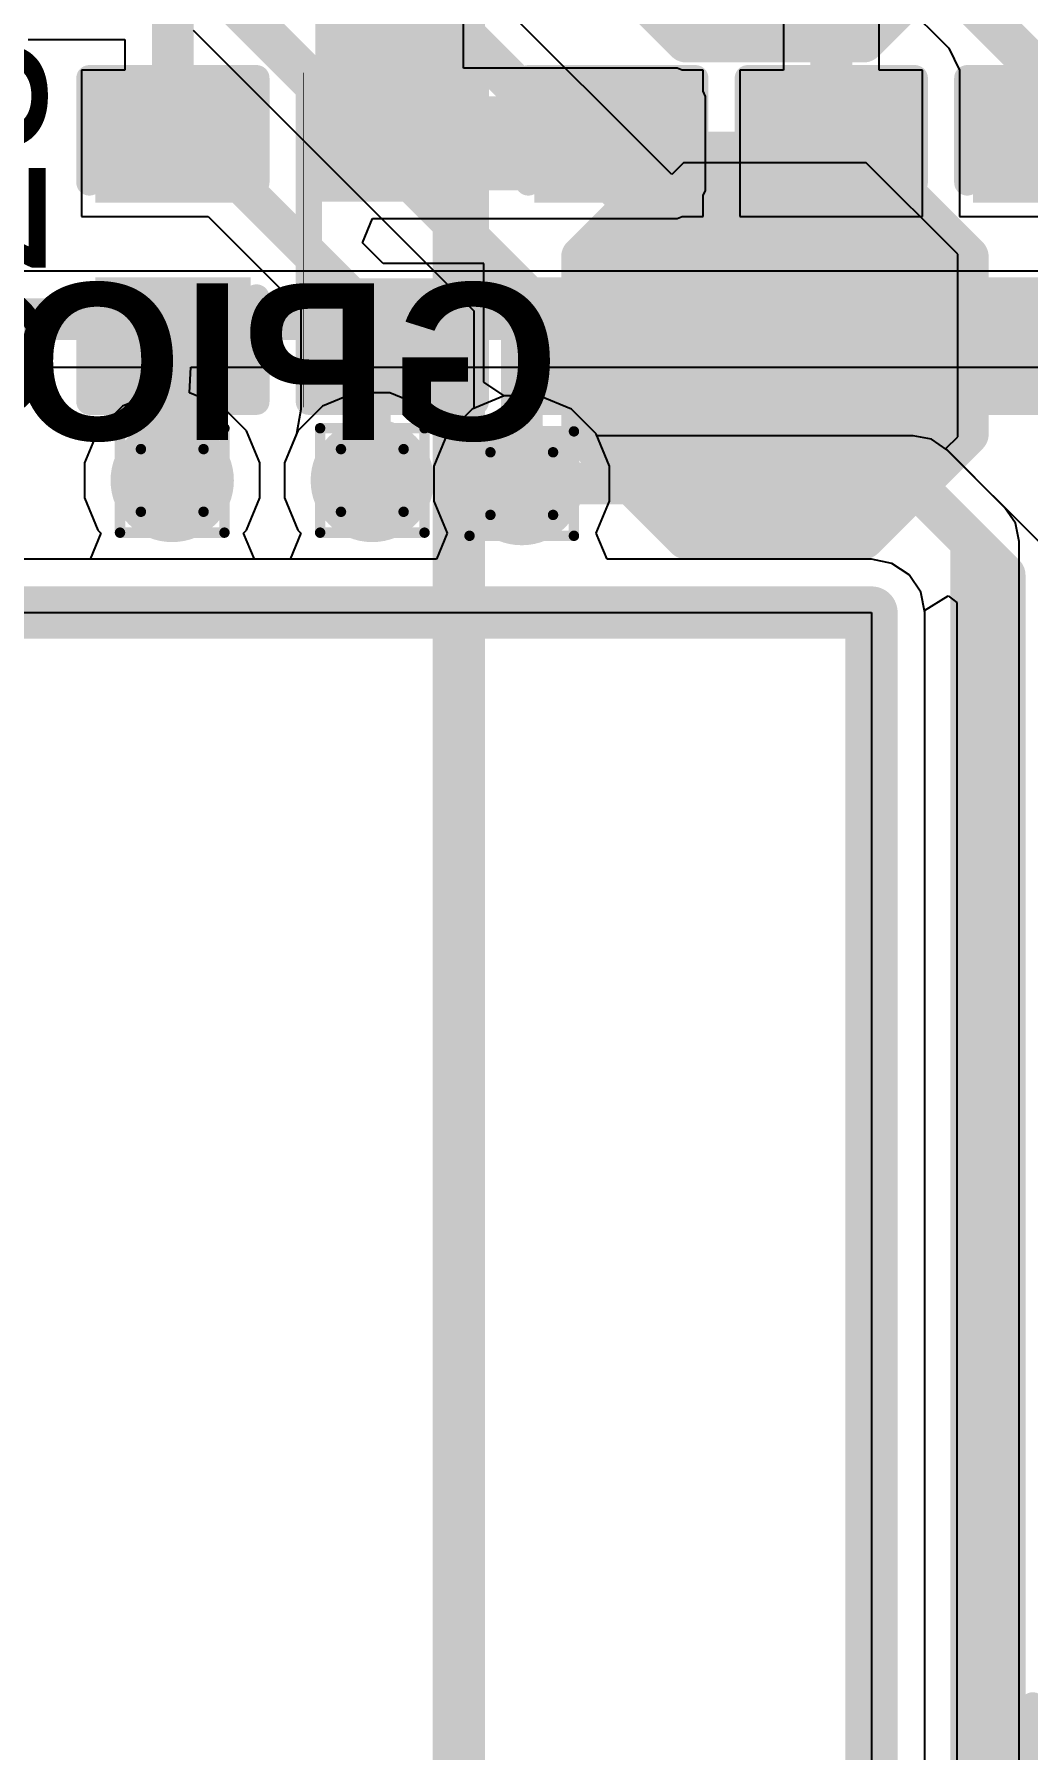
# Model space of a CAD drawing. Header units: inches. Extents: x -11 to 5433, y -4 to 5447.
# Drawn here: x 49.43 to 54.26, y 14.96 to 23.3 of the extents above; entities that cross this region are included whole.
import ezdxf

# ---------------------------------------------------------------- set-up
doc = ezdxf.new("R2010")
doc.units = ezdxf.units.IN
for name, color, linetype in [('Board_outline', 216, 'Continuous'), ('Bottom Layer', 5, 'Continuous'), ('Bottom Overlay', 54, 'Continuous'), ('Bottom Paste', 16, 'Continuous'), ('Bottom Solder', 6, 'Continuous'), ('Drill Drawing', 1, 'Continuous'), ('Ground', 16, 'Continuous'), ('Mechanical 4', 56, 'Continuous'), ('Multi-Layer', 9, 'Continuous'), ('Power', 76, 'Continuous'), ('Top Layer', 1, 'Continuous'), ('Top Overlay', 2, 'Continuous'), ('Top Paste', 8, 'Continuous'), ('Top Solder', 216, 'Continuous'), ('Via Holes', 16, 'Continuous')]:
    doc.layers.add(name, color=color, linetype=linetype)
doc.styles.add('Arial', font='', dxfattribs={"height": 0.2})
doc.styles.add('Arial_Bold', font='', dxfattribs={"height": 0.2})
doc.styles.get('Arial').set_extended_font_data('Arial')
doc.styles.get('Arial_Bold').set_extended_font_data('Arial', bold=True)

# ---------------------------------------------------------------- blocks, each defined once
blk = doc.blocks.new('SOIC_8_0_154___3_90___W______7')
at = {"layer": 'Top Layer'}
for points in [[(-3.475, 1.605), (-3.475, 2.205), (-1.925, 2.205), (-1.925, 1.605)], [(1.925, 1.605), (1.925, 2.205), (3.475, 2.205), (3.475, 1.605)], [(-3.475, 0.335), (-3.475, 0.935), (-1.925, 0.935), (-1.925, 0.335)], [(1.925, 0.335), (1.925, 0.935), (3.475, 0.935), (3.475, 0.335)], [(-3.475, -0.935), (-3.475, -0.335), (-1.925, -0.335), (-1.925, -0.935)], [(1.925, -0.935), (1.925, -0.335), (3.475, -0.335), (3.475, -0.935)], [(-3.475, -2.205), (-3.475, -1.605), (-1.925, -1.605), (-1.925, -2.205)], [(1.925, -2.205), (1.925, -1.605), (3.475, -1.605), (3.475, -2.205)]]:
    blk.add_hatch(color=1, dxfattribs=at).paths.add_polyline_path(points)
at = {"layer": 'Top Overlay'}
blk.add_hatch(color=2, dxfattribs=at).paths.add_polyline_path([(-1.8381, 1.6259), (-1.4825, 1.6259), (-1.4825, 2.2101), (-1.8381, 2.2101)])
at = {"layer": 'Top Paste'}
for points in [[(-3.475, 1.605), (-3.475, 2.205), (-1.925, 2.205), (-1.925, 1.605)], [(1.925, 1.605), (1.925, 2.205), (3.475, 2.205), (3.475, 1.605)], [(-3.475, 0.335), (-3.475, 0.935), (-1.925, 0.935), (-1.925, 0.335)], [(1.925, 0.335), (1.925, 0.935), (3.475, 0.935), (3.475, 0.335)], [(-3.475, -0.935), (-3.475, -0.335), (-1.925, -0.335), (-1.925, -0.935)], [(1.925, -0.935), (1.925, -0.335), (3.475, -0.335), (3.475, -0.935)], [(-3.475, -2.205), (-3.475, -1.605), (-1.925, -1.605), (-1.925, -2.205)], [(1.925, -2.205), (1.925, -1.605), (3.475, -1.605), (3.475, -2.205)]]:
    blk.add_hatch(color=8, dxfattribs=at).paths.add_polyline_path(points)
at = {"layer": 'Top Solder'}
for points in [[(-3.5766, 1.5034), (-3.5766, 2.3066), (-1.8234, 2.3066), (-1.8234, 1.5034)], [(1.8234, 1.5034), (1.8234, 2.3066), (3.5766, 2.3066), (3.5766, 1.5034)], [(-3.5766, 0.2334), (-3.5766, 1.0366), (-1.8234, 1.0366), (-1.8234, 0.2334)], [(1.8234, 0.2334), (1.8234, 1.0366), (3.5766, 1.0366), (3.5766, 0.2334)], [(-3.5766, -1.0366), (-3.5766, -0.2334), (-1.8234, -0.2334), (-1.8234, -1.0366)], [(1.8234, -1.0366), (1.8234, -0.2334), (3.5766, -0.2334), (3.5766, -1.0366)], [(-3.5766, -2.3066), (-3.5766, -1.5034), (-1.8234, -1.5034), (-1.8234, -2.3066)], [(1.8234, -2.3066), (1.8234, -1.5034), (3.5766, -1.5034), (3.5766, -2.3066)]]:
    blk.add_hatch(color=216, dxfattribs=at).paths.add_polyline_path(points)
at = {"layer": 'Top Overlay'}
for points in [[(-1.8288, 2.5146, 0.127, 0.127, 0), (1.8034, 2.5146, 0.127, 0.127, 0)], [(-3.794, 2.0574, 0.127, 0.127, 0), (-3.794, 1.8034, 0.127, 0.127, 0)], [(-3.794, 2.0574, 0.127, 0.127, 0), (-3.667, 1.9304, 0.127, 0.127, 0)], [(-3.667, 1.9304, 0.127, 0.127, 0), (-3.794, 1.8034, 0.127, 0.127, 0)], [(-1.8288, -2.5146, 0.127, 0.127, 0), (1.8034, -2.5146, 0.127, 0.127, 0)]]:
    blk.add_lwpolyline(points, format="xyseb", dxfattribs=at)
for points in [[(-1.8605, 2.5146, 0.0635, 0.0635, 1), (-1.7971, 2.5146, 0.0635, 0.0635, 1)], [(1.7716, 2.5146, 0.0635, 0.0635, 1), (1.8352, 2.5146, 0.0635, 0.0635, 1)], [(-3.8258, 2.0574, 0.0635, 0.0635, 1), (-3.7623, 2.0574, 0.0635, 0.0635, 1)], [(-3.8258, 2.0574, 0.0635, 0.0635, 1), (-3.7623, 2.0574, 0.0635, 0.0635, 1)], [(-3.6988, 1.9304, 0.0635, 0.0635, 1), (-3.6353, 1.9304, 0.0635, 0.0635, 1)], [(-3.6988, 1.9304, 0.0635, 0.0635, 1), (-3.6353, 1.9304, 0.0635, 0.0635, 1)], [(-3.8258, 1.8034, 0.0635, 0.0635, 1), (-3.7623, 1.8034, 0.0635, 0.0635, 1)], [(-3.8258, 1.8034, 0.0635, 0.0635, 1), (-3.7623, 1.8034, 0.0635, 0.0635, 1)], [(-1.8605, -2.5146, 0.0635, 0.0635, 1), (-1.7971, -2.5146, 0.0635, 0.0635, 1)], [(1.7716, -2.5146, 0.0635, 0.0635, 1), (1.8352, -2.5146, 0.0635, 0.0635, 1)]]:
    blk.add_lwpolyline(points, format="xyseb", close=True, dxfattribs=at)
blk = doc.blocks.new('R___0402_99')
at = {"layer": 'Top Layer'}
for points in [[(-0.6985, -0.3175), (-0.6985, 0.3175), (-0.2413, 0.3175), (-0.2413, -0.3175)], [(0.2413, -0.3175), (0.2413, 0.3175), (0.6985, 0.3175), (0.6985, -0.3175)]]:
    blk.add_hatch(color=1, dxfattribs=at).paths.add_polyline_path(points)
at = {"layer": 'Top Paste'}
for points in [[(-0.6985, -0.3175), (-0.6985, 0.3175), (-0.2413, 0.3175), (-0.2413, -0.3175)], [(0.2413, -0.3175), (0.2413, 0.3175), (0.6985, 0.3175), (0.6985, -0.3175)]]:
    blk.add_hatch(color=8, dxfattribs=at).paths.add_polyline_path(points)
at = {"layer": 'Top Solder'}
for points in [[(-0.7535, -0.3725), (-0.7535, 0.3725), (-0.1863, 0.3725), (-0.1863, -0.3725)], [(0.1863, -0.3725), (0.1863, 0.3725), (0.7535, 0.3725), (0.7535, -0.3725)]]:
    blk.add_hatch(color=216, dxfattribs=at).paths.add_polyline_path(points)
at = {"layer": 'Top Overlay'}
for points in [[(0.7874, 0.4064, 0.127, 0.127, 0), (-0.7874, 0.4064, 0.127, 0.127, 0)], [(-0.7874, -0.4064, 0.127, 0.127, 0), (-0.7874, 0.4064, 0.127, 0.127, 0)], [(0.7874, -0.4064, 0.127, 0.127, 0), (0.7874, 0.4064, 0.127, 0.127, 0)], [(0.7874, -0.4064, 0.127, 0.127, 0), (-0.7874, -0.4064, 0.127, 0.127, 0)], [(0.8128, -0.4318, 0.00323, 0.00323, 0), (-0.8128, -0.4318, 0.00323, 0.00323, 0)]]:
    blk.add_lwpolyline(points, format="xyseb", dxfattribs=at)
for points in [[(-0.8191, 0.4064, 0.0635, 0.0635, 1), (-0.7556, 0.4064, 0.0635, 0.0635, 1)], [(-0.8191, 0.4064, 0.0635, 0.0635, 1), (-0.7556, 0.4064, 0.0635, 0.0635, 1)], [(0.7556, 0.4064, 0.0635, 0.0635, 1), (0.8191, 0.4064, 0.0635, 0.0635, 1)], [(0.7556, 0.4064, 0.0635, 0.0635, 1), (0.8191, 0.4064, 0.0635, 0.0635, 1)], [(-0.8191, -0.4064, 0.0635, 0.0635, 1), (-0.7556, -0.4064, 0.0635, 0.0635, 1)], [(-0.8191, -0.4064, 0.0635, 0.0635, 1), (-0.7556, -0.4064, 0.0635, 0.0635, 1)], [(0.7556, -0.4064, 0.0635, 0.0635, 1), (0.8191, -0.4064, 0.0635, 0.0635, 1)], [(0.7556, -0.4064, 0.0635, 0.0635, 1), (0.8191, -0.4064, 0.0635, 0.0635, 1)], [(-0.8136, -0.4318, 0.00161, 0.00161, 1), (-0.812, -0.4318, 0.00161, 0.00161, 1)], [(0.812, -0.4318, 0.00161, 0.00161, 1), (0.8136, -0.4318, 0.00161, 0.00161, 1)]]:
    blk.add_lwpolyline(points, format="xyseb", close=True, dxfattribs=at)
blk = doc.blocks.new('T__________B_131')
at = {"layer": 'Bottom Layer'}
blk.add_hatch(color=5, dxfattribs=at).paths.add_polyline_path([(0.381, 0.762), (-0.381, 0.762), (-0.762, 0.381), (-0.762, -0.381), (-0.381, -0.762), (0.381, -0.762), (0.762, -0.381), (0.762, 0.381)])
at = {"layer": 'Bottom Paste'}
blk.add_hatch(color=16, dxfattribs=at).paths.add_polyline_path([(0.381, 0.762), (-0.381, 0.762), (-0.762, 0.381), (-0.762, -0.381), (-0.381, -0.762), (0.381, -0.762), (0.762, -0.381), (0.762, 0.381)])
at = {"layer": 'Bottom Solder'}
blk.add_hatch(color=6, dxfattribs=at).paths.add_polyline_path([(0.4318, 0.8636), (-0.4318, 0.8636), (-0.8636, 0.4318), (-0.8636, -0.4318), (-0.4318, -0.8636), (0.4318, -0.8636), (0.8636, -0.4318), (0.8636, 0.4318)])
at = {"layer": 'Bottom Overlay'}
for points in [[(-0.4318, 0.9398, 0.2, 0.2, 0), (-0.9398, 0.4318, 0.2, 0.2, 0)], [(-0.4318, 0.9398, 0.2, 0.2, 0), (0.4318, 0.9398, 0.2, 0.2, 0)], [(0.4318, 0.9398, 0.2, 0.2, 0), (0.9398, 0.4318, 0.2, 0.2, 0)], [(-0.9398, 0.4318, 0.2, 0.2, 0), (-0.9398, -0.4318, 0.2, 0.2, 0)], [(0.9398, 0.4318, 0.2, 0.2, 0), (0.9398, -0.4318, 0.2, 0.2, 0)], [(-0.9398, -0.4318, 0.2, 0.2, 0), (-0.4318, -0.9398, 0.2, 0.2, 0)], [(0.9398, -0.4318, 0.2, 0.2, 0), (0.4318, -0.9398, 0.2, 0.2, 0)], [(-0.4318, -0.9398, 0.2, 0.2, 0), (0.4318, -0.9398, 0.2, 0.2, 0)]]:
    blk.add_lwpolyline(points, format="xyseb", dxfattribs=at)
for points in [[(-0.4818, 0.9398, 0.1, 0.1, 1), (-0.3818, 0.9398, 0.1, 0.1, 1)], [(-0.4818, 0.9398, 0.1, 0.1, 1), (-0.3818, 0.9398, 0.1, 0.1, 1)], [(0.3818, 0.9398, 0.1, 0.1, 1), (0.4818, 0.9398, 0.1, 0.1, 1)], [(0.3818, 0.9398, 0.1, 0.1, 1), (0.4818, 0.9398, 0.1, 0.1, 1)], [(-0.9898, 0.4318, 0.1, 0.1, 1), (-0.8898, 0.4318, 0.1, 0.1, 1)], [(-0.9898, 0.4318, 0.1, 0.1, 1), (-0.8898, 0.4318, 0.1, 0.1, 1)], [(0.8898, 0.4318, 0.1, 0.1, 1), (0.9898, 0.4318, 0.1, 0.1, 1)], [(0.8898, 0.4318, 0.1, 0.1, 1), (0.9898, 0.4318, 0.1, 0.1, 1)], [(-0.9898, -0.4318, 0.1, 0.1, 1), (-0.8898, -0.4318, 0.1, 0.1, 1)], [(-0.9898, -0.4318, 0.1, 0.1, 1), (-0.8898, -0.4318, 0.1, 0.1, 1)], [(0.8898, -0.4318, 0.1, 0.1, 1), (0.9898, -0.4318, 0.1, 0.1, 1)], [(0.8898, -0.4318, 0.1, 0.1, 1), (0.9898, -0.4318, 0.1, 0.1, 1)], [(-0.4818, -0.9398, 0.1, 0.1, 1), (-0.3818, -0.9398, 0.1, 0.1, 1)], [(-0.4818, -0.9398, 0.1, 0.1, 1), (-0.3818, -0.9398, 0.1, 0.1, 1)], [(0.3818, -0.9398, 0.1, 0.1, 1), (0.4818, -0.9398, 0.1, 0.1, 1)], [(0.3818, -0.9398, 0.1, 0.1, 1), (0.4818, -0.9398, 0.1, 0.1, 1)]]:
    blk.add_lwpolyline(points, format="xyseb", close=True, dxfattribs=at)
blk = doc.blocks.new('T__________B_132')
at = {"layer": 'Bottom Layer'}
blk.add_hatch(color=5, dxfattribs=at).paths.add_polyline_path([(0.381, 0.762), (-0.381, 0.762), (-0.762, 0.381), (-0.762, -0.381), (-0.381, -0.762), (0.381, -0.762), (0.762, -0.381), (0.762, 0.381)])
at = {"layer": 'Bottom Paste'}
blk.add_hatch(color=16, dxfattribs=at).paths.add_polyline_path([(0.381, 0.762), (-0.381, 0.762), (-0.762, 0.381), (-0.762, -0.381), (-0.381, -0.762), (0.381, -0.762), (0.762, -0.381), (0.762, 0.381)])
at = {"layer": 'Bottom Solder'}
blk.add_hatch(color=6, dxfattribs=at).paths.add_polyline_path([(0.4318, 0.8636), (-0.4318, 0.8636), (-0.8636, 0.4318), (-0.8636, -0.4318), (-0.4318, -0.8636), (0.4318, -0.8636), (0.8636, -0.4318), (0.8636, 0.4318)])
at = {"layer": 'Bottom Overlay'}
for points in [[(-0.9398, 0.4318, 0.2, 0.2, 0), (-0.4318, 0.9398, 0.2, 0.2, 0)], [(-0.4318, 0.9398, 0.2, 0.2, 0), (0.4318, 0.9398, 0.2, 0.2, 0)], [(0.4318, 0.9398, 0.2, 0.2, 0), (0.9398, 0.4318, 0.2, 0.2, 0)], [(-0.9398, -0.4318, 0.2, 0.2, 0), (-0.9398, 0.4318, 0.2, 0.2, 0)], [(0.9398, -0.4318, 0.2, 0.2, 0), (0.9398, 0.4318, 0.2, 0.2, 0)], [(-0.9398, -0.4318, 0.2, 0.2, 0), (-0.4318, -0.9398, 0.2, 0.2, 0)], [(0.4318, -0.9398, 0.2, 0.2, 0), (0.9398, -0.4318, 0.2, 0.2, 0)], [(-0.4318, -0.9398, 0.2, 0.2, 0), (0.4318, -0.9398, 0.2, 0.2, 0)]]:
    blk.add_lwpolyline(points, format="xyseb", dxfattribs=at)
for points in [[(-0.4818, 0.9398, 0.1, 0.1, 1), (-0.3818, 0.9398, 0.1, 0.1, 1)], [(-0.4818, 0.9398, 0.1, 0.1, 1), (-0.3818, 0.9398, 0.1, 0.1, 1)], [(0.3818, 0.9398, 0.1, 0.1, 1), (0.4818, 0.9398, 0.1, 0.1, 1)], [(0.3818, 0.9398, 0.1, 0.1, 1), (0.4818, 0.9398, 0.1, 0.1, 1)], [(-0.9898, 0.4318, 0.1, 0.1, 1), (-0.8898, 0.4318, 0.1, 0.1, 1)], [(-0.9898, 0.4318, 0.1, 0.1, 1), (-0.8898, 0.4318, 0.1, 0.1, 1)], [(0.8898, 0.4318, 0.1, 0.1, 1), (0.9898, 0.4318, 0.1, 0.1, 1)], [(0.8898, 0.4318, 0.1, 0.1, 1), (0.9898, 0.4318, 0.1, 0.1, 1)], [(-0.9898, -0.4318, 0.1, 0.1, 1), (-0.8898, -0.4318, 0.1, 0.1, 1)], [(-0.9898, -0.4318, 0.1, 0.1, 1), (-0.8898, -0.4318, 0.1, 0.1, 1)], [(0.8898, -0.4318, 0.1, 0.1, 1), (0.9898, -0.4318, 0.1, 0.1, 1)], [(0.8898, -0.4318, 0.1, 0.1, 1), (0.9898, -0.4318, 0.1, 0.1, 1)], [(-0.4818, -0.9398, 0.1, 0.1, 1), (-0.3818, -0.9398, 0.1, 0.1, 1)], [(-0.4818, -0.9398, 0.1, 0.1, 1), (-0.3818, -0.9398, 0.1, 0.1, 1)], [(0.3818, -0.9398, 0.1, 0.1, 1), (0.4818, -0.9398, 0.1, 0.1, 1)], [(0.3818, -0.9398, 0.1, 0.1, 1), (0.4818, -0.9398, 0.1, 0.1, 1)]]:
    blk.add_lwpolyline(points, format="xyseb", close=True, dxfattribs=at)
blk = doc.blocks.new('C___0402_202')
at = {"layer": 'Top Layer'}
for points in [[(-0.6985, -0.3175), (-0.6985, 0.3175), (-0.2413, 0.3175), (-0.2413, -0.3175)], [(0.2413, -0.3175), (0.2413, 0.3175), (0.6985, 0.3175), (0.6985, -0.3175)]]:
    blk.add_hatch(color=1, dxfattribs=at).paths.add_polyline_path(points)
at = {"layer": 'Top Paste'}
for points in [[(-0.6985, -0.3175), (-0.6985, 0.3175), (-0.2413, 0.3175), (-0.2413, -0.3175)], [(0.2413, -0.3175), (0.2413, 0.3175), (0.6985, 0.3175), (0.6985, -0.3175)]]:
    blk.add_hatch(color=8, dxfattribs=at).paths.add_polyline_path(points)
at = {"layer": 'Top Solder'}
for points in [[(-0.7585, -0.3775), (-0.7585, 0.3775), (-0.1813, 0.3775), (-0.1813, -0.3775)], [(0.1813, -0.3775), (0.1813, 0.3775), (0.7585, 0.3775), (0.7585, -0.3775)]]:
    blk.add_hatch(color=216, dxfattribs=at).paths.add_polyline_path(points)
at = {"layer": 'Top Overlay'}
for points in [[(-0.7874, 0.4064, 0.127, 0.127, 0), (-0.2794, 0.4064, 0.127, 0.127, 0)], [(-0.7874, 0.4064, 0.127, 0.127, 0), (-0.7874, -0.4064, 0.127, 0.127, 0)], [(0.2794, 0.4064, 0.127, 0.127, 0), (0.7874, 0.4064, 0.127, 0.127, 0)], [(0.7874, 0.4064, 0.127, 0.127, 0), (0.7874, -0.4064, 0.127, 0.127, 0)], [(-0.7874, -0.4064, 0.127, 0.127, 0), (-0.2794, -0.4064, 0.127, 0.127, 0)], [(0.2794, -0.4064, 0.127, 0.127, 0), (0.7874, -0.4064, 0.127, 0.127, 0)]]:
    blk.add_lwpolyline(points, format="xyseb", dxfattribs=at)
for points in [[(-0.8191, 0.4064, 0.0635, 0.0635, 1), (-0.7556, 0.4064, 0.0635, 0.0635, 1)], [(-0.8191, 0.4064, 0.0635, 0.0635, 1), (-0.7556, 0.4064, 0.0635, 0.0635, 1)], [(-0.3111, 0.4064, 0.0635, 0.0635, 1), (-0.2477, 0.4064, 0.0635, 0.0635, 1)], [(0.2477, 0.4064, 0.0635, 0.0635, 1), (0.3111, 0.4064, 0.0635, 0.0635, 1)], [(0.7556, 0.4064, 0.0635, 0.0635, 1), (0.8191, 0.4064, 0.0635, 0.0635, 1)], [(0.7556, 0.4064, 0.0635, 0.0635, 1), (0.8191, 0.4064, 0.0635, 0.0635, 1)], [(-0.8191, -0.4064, 0.0635, 0.0635, 1), (-0.7556, -0.4064, 0.0635, 0.0635, 1)], [(-0.8191, -0.4064, 0.0635, 0.0635, 1), (-0.7556, -0.4064, 0.0635, 0.0635, 1)], [(-0.3111, -0.4064, 0.0635, 0.0635, 1), (-0.2477, -0.4064, 0.0635, 0.0635, 1)], [(0.2477, -0.4064, 0.0635, 0.0635, 1), (0.3111, -0.4064, 0.0635, 0.0635, 1)], [(0.7556, -0.4064, 0.0635, 0.0635, 1), (0.8191, -0.4064, 0.0635, 0.0635, 1)], [(0.7556, -0.4064, 0.0635, 0.0635, 1), (0.8191, -0.4064, 0.0635, 0.0635, 1)]]:
    blk.add_lwpolyline(points, format="xyseb", close=True, dxfattribs=at)
blk = doc.blocks.new('C___0402_203')
at = {"layer": 'Top Layer'}
for points in [[(-0.6985, -0.3175), (-0.6985, 0.3175), (-0.2413, 0.3175), (-0.2413, -0.3175)], [(0.2413, -0.3175), (0.2413, 0.3175), (0.6985, 0.3175), (0.6985, -0.3175)]]:
    blk.add_hatch(color=1, dxfattribs=at).paths.add_polyline_path(points)
at = {"layer": 'Top Paste'}
for points in [[(-0.6985, -0.3175), (-0.6985, 0.3175), (-0.2413, 0.3175), (-0.2413, -0.3175)], [(0.2413, -0.3175), (0.2413, 0.3175), (0.6985, 0.3175), (0.6985, -0.3175)]]:
    blk.add_hatch(color=8, dxfattribs=at).paths.add_polyline_path(points)
at = {"layer": 'Top Solder'}
for points in [[(-0.7585, -0.3775), (-0.7585, 0.3775), (-0.1813, 0.3775), (-0.1813, -0.3775)], [(0.1813, -0.3775), (0.1813, 0.3775), (0.7585, 0.3775), (0.7585, -0.3775)]]:
    blk.add_hatch(color=216, dxfattribs=at).paths.add_polyline_path(points)
at = {"layer": 'Top Overlay'}
for points in [[(-0.7874, 0.4064, 0.127, 0.127, 0), (-0.2794, 0.4064, 0.127, 0.127, 0)], [(-0.7874, 0.4064, 0.127, 0.127, 0), (-0.7874, -0.4064, 0.127, 0.127, 0)], [(0.2794, 0.4064, 0.127, 0.127, 0), (0.7874, 0.4064, 0.127, 0.127, 0)], [(0.7874, 0.4064, 0.127, 0.127, 0), (0.7874, -0.4064, 0.127, 0.127, 0)], [(-0.7874, -0.4064, 0.127, 0.127, 0), (-0.2794, -0.4064, 0.127, 0.127, 0)], [(0.2794, -0.4064, 0.127, 0.127, 0), (0.7874, -0.4064, 0.127, 0.127, 0)]]:
    blk.add_lwpolyline(points, format="xyseb", dxfattribs=at)
for points in [[(-0.8191, 0.4064, 0.0635, 0.0635, 1), (-0.7556, 0.4064, 0.0635, 0.0635, 1)], [(-0.8191, 0.4064, 0.0635, 0.0635, 1), (-0.7556, 0.4064, 0.0635, 0.0635, 1)], [(-0.3111, 0.4064, 0.0635, 0.0635, 1), (-0.2477, 0.4064, 0.0635, 0.0635, 1)], [(0.2477, 0.4064, 0.0635, 0.0635, 1), (0.3111, 0.4064, 0.0635, 0.0635, 1)], [(0.7556, 0.4064, 0.0635, 0.0635, 1), (0.8191, 0.4064, 0.0635, 0.0635, 1)], [(0.7556, 0.4064, 0.0635, 0.0635, 1), (0.8191, 0.4064, 0.0635, 0.0635, 1)], [(-0.8191, -0.4064, 0.0635, 0.0635, 1), (-0.7556, -0.4064, 0.0635, 0.0635, 1)], [(-0.8191, -0.4064, 0.0635, 0.0635, 1), (-0.7556, -0.4064, 0.0635, 0.0635, 1)], [(-0.3111, -0.4064, 0.0635, 0.0635, 1), (-0.2477, -0.4064, 0.0635, 0.0635, 1)], [(0.2477, -0.4064, 0.0635, 0.0635, 1), (0.3111, -0.4064, 0.0635, 0.0635, 1)], [(0.7556, -0.4064, 0.0635, 0.0635, 1), (0.8191, -0.4064, 0.0635, 0.0635, 1)], [(0.7556, -0.4064, 0.0635, 0.0635, 1), (0.8191, -0.4064, 0.0635, 0.0635, 1)]]:
    blk.add_lwpolyline(points, format="xyseb", close=True, dxfattribs=at)
blk = doc.blocks.new('C___0402_204')
at = {"layer": 'Top Layer'}
for points in [[(-0.6985, -0.3175), (-0.6985, 0.3175), (-0.2413, 0.3175), (-0.2413, -0.3175)], [(0.2413, -0.3175), (0.2413, 0.3175), (0.6985, 0.3175), (0.6985, -0.3175)]]:
    blk.add_hatch(color=1, dxfattribs=at).paths.add_polyline_path(points)
at = {"layer": 'Top Paste'}
for points in [[(-0.6985, -0.3175), (-0.6985, 0.3175), (-0.2413, 0.3175), (-0.2413, -0.3175)], [(0.2413, -0.3175), (0.2413, 0.3175), (0.6985, 0.3175), (0.6985, -0.3175)]]:
    blk.add_hatch(color=8, dxfattribs=at).paths.add_polyline_path(points)
at = {"layer": 'Top Solder'}
for points in [[(-0.7585, -0.3775), (-0.7585, 0.3775), (-0.1813, 0.3775), (-0.1813, -0.3775)], [(0.1813, -0.3775), (0.1813, 0.3775), (0.7585, 0.3775), (0.7585, -0.3775)]]:
    blk.add_hatch(color=216, dxfattribs=at).paths.add_polyline_path(points)
at = {"layer": 'Top Overlay'}
for points in [[(-0.7874, 0.4064, 0.127, 0.127, 0), (-0.2794, 0.4064, 0.127, 0.127, 0)], [(-0.7874, 0.4064, 0.127, 0.127, 0), (-0.7874, -0.4064, 0.127, 0.127, 0)], [(0.2794, 0.4064, 0.127, 0.127, 0), (0.7874, 0.4064, 0.127, 0.127, 0)], [(0.7874, 0.4064, 0.127, 0.127, 0), (0.7874, -0.4064, 0.127, 0.127, 0)], [(-0.7874, -0.4064, 0.127, 0.127, 0), (-0.2794, -0.4064, 0.127, 0.127, 0)], [(0.2794, -0.4064, 0.127, 0.127, 0), (0.7874, -0.4064, 0.127, 0.127, 0)]]:
    blk.add_lwpolyline(points, format="xyseb", dxfattribs=at)
for points in [[(-0.8191, 0.4064, 0.0635, 0.0635, 1), (-0.7556, 0.4064, 0.0635, 0.0635, 1)], [(-0.8191, 0.4064, 0.0635, 0.0635, 1), (-0.7556, 0.4064, 0.0635, 0.0635, 1)], [(-0.3111, 0.4064, 0.0635, 0.0635, 1), (-0.2477, 0.4064, 0.0635, 0.0635, 1)], [(0.2477, 0.4064, 0.0635, 0.0635, 1), (0.3111, 0.4064, 0.0635, 0.0635, 1)], [(0.7556, 0.4064, 0.0635, 0.0635, 1), (0.8191, 0.4064, 0.0635, 0.0635, 1)], [(0.7556, 0.4064, 0.0635, 0.0635, 1), (0.8191, 0.4064, 0.0635, 0.0635, 1)], [(-0.8191, -0.4064, 0.0635, 0.0635, 1), (-0.7556, -0.4064, 0.0635, 0.0635, 1)], [(-0.8191, -0.4064, 0.0635, 0.0635, 1), (-0.7556, -0.4064, 0.0635, 0.0635, 1)], [(-0.3111, -0.4064, 0.0635, 0.0635, 1), (-0.2477, -0.4064, 0.0635, 0.0635, 1)], [(0.2477, -0.4064, 0.0635, 0.0635, 1), (0.3111, -0.4064, 0.0635, 0.0635, 1)], [(0.7556, -0.4064, 0.0635, 0.0635, 1), (0.8191, -0.4064, 0.0635, 0.0635, 1)], [(0.7556, -0.4064, 0.0635, 0.0635, 1), (0.8191, -0.4064, 0.0635, 0.0635, 1)]]:
    blk.add_lwpolyline(points, format="xyseb", close=True, dxfattribs=at)
blk = doc.blocks.new('____0402_210')
at = {"layer": 'Top Layer'}
for points in [[(-0.6985, -0.3175), (-0.6985, 0.3175), (-0.2413, 0.3175), (-0.2413, -0.3175)], [(0.2413, -0.3175), (0.2413, 0.3175), (0.6985, 0.3175), (0.6985, -0.3175)]]:
    blk.add_hatch(color=1, dxfattribs=at).paths.add_polyline_path(points)
at = {"layer": 'Top Paste'}
for points in [[(-0.6985, -0.3175), (-0.6985, 0.3175), (-0.2413, 0.3175), (-0.2413, -0.3175)], [(0.2413, -0.3175), (0.2413, 0.3175), (0.6985, 0.3175), (0.6985, -0.3175)]]:
    blk.add_hatch(color=8, dxfattribs=at).paths.add_polyline_path(points)
at = {"layer": 'Top Solder'}
for points in [[(-0.7585, -0.3775), (-0.7585, 0.3775), (-0.1813, 0.3775), (-0.1813, -0.3775)], [(0.1813, -0.3775), (0.1813, 0.3775), (0.7585, 0.3775), (0.7585, -0.3775)]]:
    blk.add_hatch(color=216, dxfattribs=at).paths.add_polyline_path(points)
at = {"layer": 'Top Overlay'}
for points in [[(-0.2794, 0.4064, 0.127, 0.127, 0), (-0.7874, 0.4064, 0.127, 0.127, 0)], [(-0.7874, -0.4064, 0.127, 0.127, 0), (-0.7874, 0.4064, 0.127, 0.127, 0)], [(0.7874, 0.4064, 0.127, 0.127, 0), (0.2794, 0.4064, 0.127, 0.127, 0)], [(0.7874, -0.4064, 0.127, 0.127, 0), (0.7874, 0.4064, 0.127, 0.127, 0)], [(-0.2794, -0.4064, 0.127, 0.127, 0), (-0.7874, -0.4064, 0.127, 0.127, 0)], [(0.7874, -0.4064, 0.127, 0.127, 0), (0.2794, -0.4064, 0.127, 0.127, 0)]]:
    blk.add_lwpolyline(points, format="xyseb", dxfattribs=at)
for points in [[(-0.8191, 0.4064, 0.0635, 0.0635, 1), (-0.7556, 0.4064, 0.0635, 0.0635, 1)], [(-0.8191, 0.4064, 0.0635, 0.0635, 1), (-0.7556, 0.4064, 0.0635, 0.0635, 1)], [(-0.3111, 0.4064, 0.0635, 0.0635, 1), (-0.2477, 0.4064, 0.0635, 0.0635, 1)], [(0.2477, 0.4064, 0.0635, 0.0635, 1), (0.3111, 0.4064, 0.0635, 0.0635, 1)], [(0.7556, 0.4064, 0.0635, 0.0635, 1), (0.8191, 0.4064, 0.0635, 0.0635, 1)], [(0.7556, 0.4064, 0.0635, 0.0635, 1), (0.8191, 0.4064, 0.0635, 0.0635, 1)], [(-0.8191, -0.4064, 0.0635, 0.0635, 1), (-0.7556, -0.4064, 0.0635, 0.0635, 1)], [(-0.8191, -0.4064, 0.0635, 0.0635, 1), (-0.7556, -0.4064, 0.0635, 0.0635, 1)], [(-0.3111, -0.4064, 0.0635, 0.0635, 1), (-0.2477, -0.4064, 0.0635, 0.0635, 1)], [(0.2477, -0.4064, 0.0635, 0.0635, 1), (0.3111, -0.4064, 0.0635, 0.0635, 1)], [(0.7556, -0.4064, 0.0635, 0.0635, 1), (0.8191, -0.4064, 0.0635, 0.0635, 1)], [(0.7556, -0.4064, 0.0635, 0.0635, 1), (0.8191, -0.4064, 0.0635, 0.0635, 1)]]:
    blk.add_lwpolyline(points, format="xyseb", close=True, dxfattribs=at)

msp = doc.modelspace()

# ---------------------------------------------------------------- hatches: boundary and pattern name
at = {"layer": 'Bottom Layer'}
h = msp.add_hatch(color=5, dxfattribs=at)
edge = h.paths.add_edge_path()
edge.add_arc((50.1031, 21.1325), 0.3, 0, 360)
h = msp.add_hatch(color=5, dxfattribs=at)
edge = h.paths.add_edge_path()
edge.add_arc((51.0765, 21.1325), 0.3, 0, 360)
h = msp.add_hatch(color=5, dxfattribs=at)
edge = h.paths.add_edge_path()
edge.add_arc((51.8035, 21.1172), 0.3, 0, 360)
at = {"layer": 'Ground'}
h = msp.add_hatch(color=16, dxfattribs=at)
edge = h.paths.add_edge_path()
edge.add_arc((50.1031, 21.1325), 0.3, 0, 360)
h = msp.add_hatch(color=16, dxfattribs=at)
edge = h.paths.add_edge_path()
edge.add_arc((51.0765, 21.1325), 0.3, 0, 360)
h = msp.add_hatch(color=16, dxfattribs=at)
edge = h.paths.add_edge_path()
edge.add_arc((51.8035, 21.1172), 0.3, 0, 360)
at = {"layer": 'Power'}
h = msp.add_hatch(color=76, dxfattribs=at)
edge = h.paths.add_edge_path()
edge.add_arc((50.1031, 21.1325), 0.3, 0, 360)
h = msp.add_hatch(color=76, dxfattribs=at)
edge = h.paths.add_edge_path()
edge.add_arc((51.0765, 21.1325), 0.3, 0, 360)
h = msp.add_hatch(color=76, dxfattribs=at)
edge = h.paths.add_edge_path()
edge.add_arc((51.8035, 21.1172), 0.3, 0, 360)
at = {"layer": 'Top Layer'}
for points in [[(51.382, 22.5437), (51.382, 24.7808), (50.7996, 24.7808), (50.7996, 22.5437)], [(52.5593, 22.5437), (52.5593, 23.0009), (50.8249, 23.0009), (50.8249, 22.5437)]]:
    msp.add_hatch(color=1, dxfattribs=at).paths.add_polyline_path(points)
h = msp.add_hatch(color=1, dxfattribs=at)
edge = h.paths.add_edge_path()
edge.add_arc((50.1031, 21.1325), 0.3, 0, 360)
h = msp.add_hatch(color=1, dxfattribs=at)
edge = h.paths.add_edge_path()
edge.add_arc((51.0765, 21.1325), 0.3, 0, 360)
h = msp.add_hatch(color=1, dxfattribs=at)
edge = h.paths.add_edge_path()
edge.add_arc((51.8035, 21.1172), 0.3, 0, 360)
at = {"layer": 'Via Holes'}
h = msp.add_hatch(color=7, dxfattribs=at)
edge = h.paths.add_edge_path()
edge.add_arc((50.1031, 21.1325), 0.15, 0, 360)
h = msp.add_hatch(color=7, dxfattribs=at)
edge = h.paths.add_edge_path()
edge.add_arc((51.0765, 21.1325), 0.15, 0, 360)
h = msp.add_hatch(color=7, dxfattribs=at)
edge = h.paths.add_edge_path()
edge.add_arc((51.8035, 21.1172), 0.15, 0, 360)

# ---------------------------------------------------------------- linework, layer by layer
at = {"layer": 'Board_outline'}
for points in [[(36.5052, 20.49, 0.254, 0.254, 0), (53.5052, 20.49, 0.254, 0.254, 0)], [(53.5052, 3.49, 0.254, 0.254, 0), (53.5052, 20.49, 0.254, 0.254, 0)]]:
    msp.add_lwpolyline(points, format="xyseb", dxfattribs=at)
msp.add_lwpolyline([(53.4417, 20.49, 0.127, 0.127, 1), (53.5687, 20.49, 0.127, 0.127, 1)], format="xyseb", close=True, dxfattribs=at)
msp.add_lwpolyline([(53.4417, 20.49, 0.127, 0.127, 1), (53.5687, 20.49, 0.127, 0.127, 1)], format="xyseb", close=True, dxfattribs=at)
at = {"layer": 'Bottom Layer'}
for p, q in [((52.5334, 22.6208), (51.2684, 23.8858)), ((50.2053, 23.3226), (51.5705, 21.9575)), ((52.5908, 22.6782), (52.5334, 22.6208)), ((53.4798, 22.6782), (52.5908, 22.6782)), ((53.9243, 22.2337), (53.4798, 22.6782)), ((53.9243, 21.3447), (53.9243, 22.2337)), ((51.5705, 21.9575), (51.5705, 21.4829)), ((50.9916, 21.5595), (50.8347, 21.4945)), ((51.1615, 21.5595), (50.9916, 21.5595)), ((51.3184, 21.4945), (51.1615, 21.5595)), ((50.8347, 21.4945), (50.7145, 21.3744)), ((51.4385, 21.3744), (51.3184, 21.4945)), ((51.5617, 21.4792), (51.4538, 21.3713)), ((51.5705, 21.4829), (51.5617, 21.4792)), ((50.7145, 21.3744), (50.6495, 21.2174)), ((51.4538, 21.3713), (51.4385, 21.3744)), ((53.8669, 21.2873), (53.9243, 21.3447)), ((54.1545, 20.9997), (53.8669, 21.2873)), ((50.6495, 21.2174), (50.6495, 21.0476)), ((50.6495, 21.0476), (50.7145, 20.8906)), ((54.205, 20.9241), (54.1545, 20.9997)), ((50.7292, 20.8759), (50.6766, 20.7489)), ((50.7145, 20.8906), (50.7292, 20.8759)), ((54.2228, 20.8349), (54.205, 20.9241)), ((54.2228, 5.5009), (54.2228, 20.8349)), ((50.6766, 20.7489), (43.852, 20.7489))]:
    msp.add_line(p, q, dxfattribs=at)
for points in [[(50.9185, 23.906, 0.2032, 0.2032, 0), (53.0353, 21.7892, 0.2032, 0.2032, 0)], [(50.3018, 23.5557, 0.2032, 0.2032, 0), (51.8035, 22.054, 0.2032, 0.2032, 0)], [(51.8035, 21.1172, 0.2032, 0.2032, 0), (51.8035, 22.054, 0.2032, 0.2032, 0)], [(53.0353, 21.7892, 0.2032, 0.2032, 0), (53.9897, 20.8349, 0.2032, 0.2032, 0)], [(53.9897, 3.1269, 0.2032, 0.2032, 0), (53.9897, 20.8349, 0.2032, 0.2032, 0)]]:
    msp.add_lwpolyline(points, format="xyseb", dxfattribs=at)
for points in [[(51.7527, 22.054, 0.1016, 0.1016, 1), (51.8543, 22.054, 0.1016, 0.1016, 1)], [(51.7527, 22.054, 0.1016, 0.1016, 1), (51.8543, 22.054, 0.1016, 0.1016, 1)], [(52.9845, 21.7892, 0.1016, 0.1016, 1), (53.0861, 21.7892, 0.1016, 0.1016, 1)], [(52.9845, 21.7892, 0.1016, 0.1016, 1), (53.0861, 21.7892, 0.1016, 0.1016, 1)], [(51.7527, 21.1172, 0.1016, 0.1016, 1), (51.8543, 21.1172, 0.1016, 0.1016, 1)], [(53.9389, 20.8349, 0.1016, 0.1016, 1), (54.0405, 20.8349, 0.1016, 0.1016, 1)], [(53.9389, 20.8349, 0.1016, 0.1016, 1), (54.0405, 20.8349, 0.1016, 0.1016, 1)]]:
    msp.add_lwpolyline(points, format="xyseb", close=True, dxfattribs=at)
at = {"layer": 'Drill Drawing'}
for points in [[(49.8491, 21.3865, 0.0508, 0.0508, 0), (50.3571, 21.3865, 0.0508, 0.0508, 0)], [(49.8491, 20.8785, 0.0508, 0.0508, 0), (49.8491, 21.3865, 0.0508, 0.0508, 0)], [(50.3571, 20.8785, 0.0508, 0.0508, 0), (50.3571, 21.3865, 0.0508, 0.0508, 0)], [(50.8225, 21.3865, 0.0508, 0.0508, 0), (51.3305, 21.3865, 0.0508, 0.0508, 0)], [(50.8225, 20.8785, 0.0508, 0.0508, 0), (50.8225, 21.3865, 0.0508, 0.0508, 0)], [(51.3305, 20.8785, 0.0508, 0.0508, 0), (51.3305, 21.3865, 0.0508, 0.0508, 0)], [(51.5495, 21.3712, 0.0508, 0.0508, 0), (52.0575, 21.3712, 0.0508, 0.0508, 0)], [(51.5495, 20.8632, 0.0508, 0.0508, 0), (51.5495, 21.3712, 0.0508, 0.0508, 0)], [(52.0575, 20.8632, 0.0508, 0.0508, 0), (52.0575, 21.3712, 0.0508, 0.0508, 0)], [(49.9507, 21.2849, 0.0508, 0.0508, 0), (50.2555, 21.2849, 0.0508, 0.0508, 0)], [(49.9507, 20.9801, 0.0508, 0.0508, 0), (49.9507, 21.2849, 0.0508, 0.0508, 0)], [(50.2555, 20.9801, 0.0508, 0.0508, 0), (50.2555, 21.2849, 0.0508, 0.0508, 0)], [(50.9241, 21.2849, 0.0508, 0.0508, 0), (51.2289, 21.2849, 0.0508, 0.0508, 0)], [(50.9241, 20.9801, 0.0508, 0.0508, 0), (50.9241, 21.2849, 0.0508, 0.0508, 0)], [(51.2289, 20.9801, 0.0508, 0.0508, 0), (51.2289, 21.2849, 0.0508, 0.0508, 0)], [(51.6511, 21.2696, 0.0508, 0.0508, 0), (51.9559, 21.2696, 0.0508, 0.0508, 0)], [(51.6511, 20.9648, 0.0508, 0.0508, 0), (51.6511, 21.2696, 0.0508, 0.0508, 0)], [(51.9559, 20.9648, 0.0508, 0.0508, 0), (51.9559, 21.2696, 0.0508, 0.0508, 0)], [(49.9507, 20.9801, 0.0508, 0.0508, 0), (50.2555, 20.9801, 0.0508, 0.0508, 0)], [(50.9241, 20.9801, 0.0508, 0.0508, 0), (51.2289, 20.9801, 0.0508, 0.0508, 0)], [(51.6511, 20.9648, 0.0508, 0.0508, 0), (51.9559, 20.9648, 0.0508, 0.0508, 0)], [(49.8491, 20.8785, 0.0508, 0.0508, 0), (50.3571, 20.8785, 0.0508, 0.0508, 0)], [(50.8225, 20.8785, 0.0508, 0.0508, 0), (51.3305, 20.8785, 0.0508, 0.0508, 0)], [(51.5495, 20.8632, 0.0508, 0.0508, 0), (52.0575, 20.8632, 0.0508, 0.0508, 0)]]:
    msp.add_lwpolyline(points, format="xyseb", dxfattribs=at)
for points in [[(49.8364, 21.3865, 0.0254, 0.0254, 1), (49.8618, 21.3865, 0.0254, 0.0254, 1)], [(49.8364, 21.3865, 0.0254, 0.0254, 1), (49.8618, 21.3865, 0.0254, 0.0254, 1)], [(50.3444, 21.3865, 0.0254, 0.0254, 1), (50.3698, 21.3865, 0.0254, 0.0254, 1)], [(50.3444, 21.3865, 0.0254, 0.0254, 1), (50.3698, 21.3865, 0.0254, 0.0254, 1)], [(50.8098, 21.3865, 0.0254, 0.0254, 1), (50.8352, 21.3865, 0.0254, 0.0254, 1)], [(50.8098, 21.3865, 0.0254, 0.0254, 1), (50.8352, 21.3865, 0.0254, 0.0254, 1)], [(51.3178, 21.3865, 0.0254, 0.0254, 1), (51.3432, 21.3865, 0.0254, 0.0254, 1)], [(51.3178, 21.3865, 0.0254, 0.0254, 1), (51.3432, 21.3865, 0.0254, 0.0254, 1)], [(51.5368, 21.3712, 0.0254, 0.0254, 1), (51.5622, 21.3712, 0.0254, 0.0254, 1)], [(51.5368, 21.3712, 0.0254, 0.0254, 1), (51.5622, 21.3712, 0.0254, 0.0254, 1)], [(52.0448, 21.3712, 0.0254, 0.0254, 1), (52.0702, 21.3712, 0.0254, 0.0254, 1)], [(52.0448, 21.3712, 0.0254, 0.0254, 1), (52.0702, 21.3712, 0.0254, 0.0254, 1)], [(49.938, 21.2849, 0.0254, 0.0254, 1), (49.9634, 21.2849, 0.0254, 0.0254, 1)], [(49.938, 21.2849, 0.0254, 0.0254, 1), (49.9634, 21.2849, 0.0254, 0.0254, 1)], [(50.2428, 21.2849, 0.0254, 0.0254, 1), (50.2682, 21.2849, 0.0254, 0.0254, 1)], [(50.2428, 21.2849, 0.0254, 0.0254, 1), (50.2682, 21.2849, 0.0254, 0.0254, 1)], [(50.9114, 21.2849, 0.0254, 0.0254, 1), (50.9368, 21.2849, 0.0254, 0.0254, 1)], [(50.9114, 21.2849, 0.0254, 0.0254, 1), (50.9368, 21.2849, 0.0254, 0.0254, 1)], [(51.2162, 21.2849, 0.0254, 0.0254, 1), (51.2416, 21.2849, 0.0254, 0.0254, 1)], [(51.2162, 21.2849, 0.0254, 0.0254, 1), (51.2416, 21.2849, 0.0254, 0.0254, 1)], [(51.6384, 21.2696, 0.0254, 0.0254, 1), (51.6638, 21.2696, 0.0254, 0.0254, 1)], [(51.6384, 21.2696, 0.0254, 0.0254, 1), (51.6638, 21.2696, 0.0254, 0.0254, 1)], [(51.9432, 21.2696, 0.0254, 0.0254, 1), (51.9686, 21.2696, 0.0254, 0.0254, 1)], [(51.9432, 21.2696, 0.0254, 0.0254, 1), (51.9686, 21.2696, 0.0254, 0.0254, 1)], [(49.938, 20.9801, 0.0254, 0.0254, 1), (49.9634, 20.9801, 0.0254, 0.0254, 1)], [(49.938, 20.9801, 0.0254, 0.0254, 1), (49.9634, 20.9801, 0.0254, 0.0254, 1)], [(50.2428, 20.9801, 0.0254, 0.0254, 1), (50.2682, 20.9801, 0.0254, 0.0254, 1)], [(50.2428, 20.9801, 0.0254, 0.0254, 1), (50.2682, 20.9801, 0.0254, 0.0254, 1)], [(50.9114, 20.9801, 0.0254, 0.0254, 1), (50.9368, 20.9801, 0.0254, 0.0254, 1)], [(50.9114, 20.9801, 0.0254, 0.0254, 1), (50.9368, 20.9801, 0.0254, 0.0254, 1)], [(51.2162, 20.9801, 0.0254, 0.0254, 1), (51.2416, 20.9801, 0.0254, 0.0254, 1)], [(51.2162, 20.9801, 0.0254, 0.0254, 1), (51.2416, 20.9801, 0.0254, 0.0254, 1)], [(51.6384, 20.9648, 0.0254, 0.0254, 1), (51.6638, 20.9648, 0.0254, 0.0254, 1)], [(51.6384, 20.9648, 0.0254, 0.0254, 1), (51.6638, 20.9648, 0.0254, 0.0254, 1)], [(51.9432, 20.9648, 0.0254, 0.0254, 1), (51.9686, 20.9648, 0.0254, 0.0254, 1)], [(51.9432, 20.9648, 0.0254, 0.0254, 1), (51.9686, 20.9648, 0.0254, 0.0254, 1)], [(49.8364, 20.8785, 0.0254, 0.0254, 1), (49.8618, 20.8785, 0.0254, 0.0254, 1)], [(49.8364, 20.8785, 0.0254, 0.0254, 1), (49.8618, 20.8785, 0.0254, 0.0254, 1)], [(50.3444, 20.8785, 0.0254, 0.0254, 1), (50.3698, 20.8785, 0.0254, 0.0254, 1)], [(50.3444, 20.8785, 0.0254, 0.0254, 1), (50.3698, 20.8785, 0.0254, 0.0254, 1)], [(50.8098, 20.8785, 0.0254, 0.0254, 1), (50.8352, 20.8785, 0.0254, 0.0254, 1)], [(50.8098, 20.8785, 0.0254, 0.0254, 1), (50.8352, 20.8785, 0.0254, 0.0254, 1)], [(51.3178, 20.8785, 0.0254, 0.0254, 1), (51.3432, 20.8785, 0.0254, 0.0254, 1)], [(51.3178, 20.8785, 0.0254, 0.0254, 1), (51.3432, 20.8785, 0.0254, 0.0254, 1)], [(51.5368, 20.8632, 0.0254, 0.0254, 1), (51.5622, 20.8632, 0.0254, 0.0254, 1)], [(51.5368, 20.8632, 0.0254, 0.0254, 1), (51.5622, 20.8632, 0.0254, 0.0254, 1)], [(52.0448, 20.8632, 0.0254, 0.0254, 1), (52.0702, 20.8632, 0.0254, 0.0254, 1)], [(52.0448, 20.8632, 0.0254, 0.0254, 1), (52.0702, 20.8632, 0.0254, 0.0254, 1)]]:
    msp.add_lwpolyline(points, format="xyseb", close=True, dxfattribs=at)
at = {"layer": 'Ground'}
for p, q in [((50.9916, 21.5595), (50.8347, 21.4945)), ((51.1615, 21.5595), (50.9916, 21.5595)), ((51.3184, 21.4945), (51.1615, 21.5595)), ((51.7186, 21.5442), (51.5617, 21.4792)), ((51.8885, 21.5442), (51.7186, 21.5442)), ((52.0454, 21.4792), (51.8885, 21.5442)), ((50.8347, 21.4945), (50.7145, 21.3744)), ((51.4385, 21.3744), (51.3184, 21.4945)), ((51.5617, 21.4792), (51.4538, 21.3713)), ((52.1655, 21.3591), (52.0454, 21.4792)), ((50.7145, 21.3744), (50.6495, 21.2174)), ((51.4538, 21.3713), (51.4385, 21.3744)), ((52.1692, 21.3503), (52.1655, 21.3591)), ((53.7073, 21.3503), (52.1692, 21.3503)), ((53.7965, 21.3326), (53.7073, 21.3503)), ((53.8722, 21.282), (53.7965, 21.3326)), ((54.3176, 20.8366), (53.8722, 21.282)), ((50.6495, 21.2174), (50.6495, 21.0476)), ((50.6495, 21.0476), (50.7145, 20.8906)), ((50.7292, 20.8759), (50.6766, 20.7489)), ((50.7145, 20.8906), (50.7292, 20.8759)), ((50.6766, 20.7489), (36.5052, 20.7489)), ((53.7623, 20.4993), (53.8775, 20.5713)), ((53.8775, 20.5713), (53.9197, 20.5392)), ((53.9197, 20.5392), (53.9197, 6.2763)), ((53.7642, 20.49), (53.7623, 20.4993)), ((53.7642, 3.49), (53.7642, 20.49))]:
    msp.add_line(p, q, dxfattribs=at)
for points in [[(51.8035, 21.1172, 0.2032, 0.2032, 0), (53.7073, 21.1172, 0.2032, 0.2032, 0)], [(53.7073, 21.1172, 0.2032, 0.2032, 0), (54.1528, 20.6718, 0.2032, 0.2032, 0)], [(54.1528, 6.2763, 0.2032, 0.2032, 0), (54.1528, 20.6718, 0.2032, 0.2032, 0)]]:
    msp.add_lwpolyline(points, format="xyseb", dxfattribs=at)
for points in [[(51.7527, 21.1172, 0.1016, 0.1016, 1), (51.8543, 21.1172, 0.1016, 0.1016, 1)], [(53.6565, 21.1172, 0.1016, 0.1016, 1), (53.7581, 21.1172, 0.1016, 0.1016, 1)], [(53.6565, 21.1172, 0.1016, 0.1016, 1), (53.7581, 21.1172, 0.1016, 0.1016, 1)], [(54.102, 20.6718, 0.1016, 0.1016, 1), (54.2036, 20.6718, 0.1016, 0.1016, 1)], [(54.102, 20.6718, 0.1016, 0.1016, 1), (54.2036, 20.6718, 0.1016, 0.1016, 1)]]:
    msp.add_lwpolyline(points, format="xyseb", close=True, dxfattribs=at)
at = {"layer": 'Mechanical 4'}
msp.add_lwpolyline([(51.4972, 11.5, 0.254, 0.254, 0), (51.4972, 28.5, 0.254, 0.254, 0)], format="xyseb", dxfattribs=at)
at = {"layer": 'Multi-Layer'}
for p, q in [((36.5052, 20.49), (53.5052, 20.49)), ((53.5052, 20.49), (53.5052, 3.49))]:
    msp.add_line(p, q, dxfattribs=at)
at = {"layer": 'Power'}
for p, q in [((55.1633, 22.1505), (48.4721, 22.1505)), ((48.4721, 21.6844), (50.013, 21.6844)), ((50.013, 21.6844), (50.0182, 21.5595)), ((50.188, 21.5595), (50.1932, 21.6844)), ((50.1932, 21.6844), (55.2598, 21.6844)), ((50.0182, 21.5595), (49.8612, 21.4945)), ((50.345, 21.4945), (50.188, 21.5595)), ((51.7186, 21.5442), (51.5617, 21.4792)), ((51.8885, 21.5442), (51.7186, 21.5442)), ((52.0454, 21.4792), (51.8885, 21.5442)), ((49.8612, 21.4945), (49.7411, 21.3744)), ((50.4651, 21.3744), (50.345, 21.4945)), ((51.5617, 21.4792), (51.4415, 21.3591)), ((52.1655, 21.3591), (52.0454, 21.4792)), ((49.7411, 21.3744), (49.6761, 21.2174)), ((50.5301, 21.2174), (50.4651, 21.3744)), ((51.4415, 21.3591), (51.3765, 21.2022)), ((52.2305, 21.2022), (52.1655, 21.3591)), ((49.6761, 21.2174), (49.6761, 21.0476)), ((50.5301, 21.0476), (50.5301, 21.2174)), ((51.3765, 21.2022), (51.3765, 21.0323)), ((52.2305, 21.0323), (52.2305, 21.2022)), ((49.6761, 21.0476), (49.7411, 20.8906)), ((50.4651, 20.8906), (50.5301, 21.0476)), ((51.3765, 21.0323), (51.4415, 20.8754)), ((52.1655, 20.8754), (52.2305, 21.0323)), ((49.7558, 20.8759), (49.7032, 20.7489)), ((49.7411, 20.8906), (49.7558, 20.8759)), ((50.4504, 20.8759), (50.4651, 20.8906)), ((50.503, 20.7489), (50.4504, 20.8759)), ((51.4415, 20.8754), (51.3884, 20.7489)), ((52.2187, 20.7489), (52.1655, 20.8754)), ((49.7032, 20.7489), (36.5052, 20.7489)), ((51.3884, 20.7489), (50.503, 20.7489)), ((53.5052, 20.7489), (52.2187, 20.7489)), ((53.6043, 20.7292), (53.5052, 20.7489)), ((53.6883, 20.6731), (53.6043, 20.7292)), ((53.7445, 20.5891), (53.6883, 20.6731)), ((53.7642, 20.49), (53.7445, 20.5891)), ((53.7642, 3.49), (53.7642, 20.49))]:
    msp.add_line(p, q, dxfattribs=at)
msp.add_lwpolyline([(48.1065, 21.9174, 0.2032, 0.2032, 0), (55.2598, 21.9174, 0.2032, 0.2032, 0)], format="xyseb", dxfattribs=at)
at = {"layer": 'Top Layer'}
for p, q in [((51.5194, 23.1384), (51.5194, 24.7808)), ((53.0764, 23.5731), (53.0764, 23.1279)), ((53.6599, 23.4566), (53.8814, 23.235)), ((53.5425, 23.1279), (53.5425, 23.408)), ((49.4021, 23.2783), (49.8734, 23.2783)), ((49.8734, 23.2783), (49.8734, 23.1279)), ((53.8814, 23.235), (53.9326, 23.1279)), ((49.8734, 23.1279), (49.662, 23.1279)), ((49.662, 23.1279), (49.662, 22.4167)), ((52.5593, 23.1384), (51.5194, 23.1384)), ((52.5846, 23.1279), (52.5593, 23.1384)), ((52.6863, 23.1279), (52.5846, 23.1279)), ((52.6863, 23.0262), (52.6863, 23.1279)), ((53.0764, 23.1279), (52.865, 23.1279)), ((52.865, 23.1279), (52.865, 22.4167)), ((53.754, 23.1279), (53.5425, 23.1279)), ((53.754, 22.4167), (53.754, 23.1279)), ((53.9326, 23.1279), (53.9326, 23.1279)), ((53.9326, 23.1279), (53.9326, 23.1279)), ((53.9326, 23.1279), (53.9326, 22.4167)), ((52.6968, 23.0009), (52.6863, 23.0262)), ((52.6968, 22.5437), (52.6968, 23.0009)), ((52.6863, 22.5184), (52.6968, 22.5437)), ((52.6863, 22.4167), (52.6863, 22.5184)), ((49.662, 22.4167), (50.2786, 22.4167)), ((50.2786, 22.4167), (50.7296, 21.9657)), ((51.029, 22.2889), (51.0776, 22.4062)), ((51.0776, 22.4062), (52.5593, 22.4062)), ((52.5593, 22.4062), (52.5846, 22.4167)), ((52.5846, 22.4167), (52.6863, 22.4167)), ((52.865, 22.4167), (53.754, 22.4167)), ((53.9326, 22.4167), (54.8216, 22.4167)), ((51.1298, 22.1881), (51.029, 22.2889)), ((51.6186, 22.1881), (51.1298, 22.1881)), ((51.6186, 21.611), (51.6186, 22.1881)), ((50.7296, 21.9657), (50.7296, 21.4769)), ((51.7186, 21.5442), (51.6186, 21.611)), ((51.8885, 21.5442), (51.7186, 21.5442)), ((52.0454, 21.4792), (51.8885, 21.5442)), ((50.7296, 21.4769), (50.7081, 21.3588)), ((50.7296, 21.4769), (50.7296, 21.4769)), ((52.1655, 21.3591), (52.0454, 21.4792)), ((50.7081, 21.3588), (50.6495, 21.2174)), ((52.2305, 21.2022), (52.1655, 21.3591)), ((50.6495, 21.2174), (50.6495, 21.0476)), ((52.2305, 21.0323), (52.2305, 21.2022)), ((50.6495, 21.0476), (50.7145, 20.8906)), ((52.1655, 20.8754), (52.2305, 21.0323)), ((50.7292, 20.8759), (50.6766, 20.7489)), ((50.7145, 20.8906), (50.7292, 20.8759)), ((52.2187, 20.7489), (52.1655, 20.8754)), ((50.6766, 20.7489), (36.5052, 20.7489)), ((53.5052, 20.7489), (52.2187, 20.7489)), ((53.6043, 20.7292), (53.5052, 20.7489)), ((53.6883, 20.6731), (53.6043, 20.7292)), ((53.7445, 20.5891), (53.6883, 20.6731)), ((53.7642, 20.49), (53.7445, 20.5891)), ((53.7642, 3.49), (53.7642, 20.49))]:
    msp.add_line(p, q, dxfattribs=at)
for points in [[(51.9653, 25.4808, 0.2032, 0.2032, 0), (54.3771, 23.069, 0.2032, 0.2032, 0)], [(50.1065, 22.7723, 0.2032, 0.2032, 0), (50.1065, 23.8428, 0.2032, 0.2032, 0)], [(53.3095, 22.7723, 0.2032, 0.2032, 0), (53.3095, 23.6697, 0.2032, 0.2032, 0)], [(50.1065, 22.7723, 0.1778, 0.1778, 0), (50.2343, 22.7723, 0.1778, 0.1778, 0)], [(50.2343, 22.7723, 0.1778, 0.1778, 0), (51.1741, 21.8325, 0.1778, 0.1778, 0)], [(50.1065, 21.1325, 0.254, 0.254, 0), (50.1065, 21.8325, 0.254, 0.254, 0)], [(52.2418, 21.8325, 0.254, 0.254, 0), (53.3095, 21.8325, 0.254, 0.254, 0)], [(53.3095, 21.8325, 0.254, 0.254, 0), (54.3771, 21.8325, 0.254, 0.254, 0)], [(51.0765, 21.7349, 0.1778, 0.1778, 0), (51.1741, 21.8325, 0.1778, 0.1778, 0)], [(51.0765, 21.1172, 0.1778, 0.1778, 0), (51.0765, 21.7349, 0.1778, 0.1778, 0)]]:
    msp.add_lwpolyline(points, format="xyseb", dxfattribs=at)
for points in [[(50.0557, 22.7723, 0.1016, 0.1016, 1), (50.1573, 22.7723, 0.1016, 0.1016, 1)], [(53.2587, 22.7723, 0.1016, 0.1016, 1), (53.3603, 22.7723, 0.1016, 0.1016, 1)], [(50.062, 22.7723, 0.0889, 0.0889, 1), (50.1509, 22.7723, 0.0889, 0.0889, 1)], [(50.1899, 22.7723, 0.0889, 0.0889, 1), (50.2788, 22.7723, 0.0889, 0.0889, 1)], [(50.1899, 22.7723, 0.0889, 0.0889, 1), (50.2788, 22.7723, 0.0889, 0.0889, 1)], [(50.043, 21.8325, 0.127, 0.127, 1), (50.17, 21.8325, 0.127, 0.127, 1)], [(52.1783, 21.8325, 0.127, 0.127, 1), (52.3053, 21.8325, 0.127, 0.127, 1)], [(53.246, 21.8325, 0.127, 0.127, 1), (53.373, 21.8325, 0.127, 0.127, 1)], [(53.246, 21.8325, 0.127, 0.127, 1), (53.373, 21.8325, 0.127, 0.127, 1)], [(54.3136, 21.8325, 0.127, 0.127, 1), (54.4406, 21.8325, 0.127, 0.127, 1)], [(51.1297, 21.8325, 0.0889, 0.0889, 1), (51.2186, 21.8325, 0.0889, 0.0889, 1)], [(51.1297, 21.8325, 0.0889, 0.0889, 1), (51.2186, 21.8325, 0.0889, 0.0889, 1)], [(51.0321, 21.7349, 0.0889, 0.0889, 1), (51.121, 21.7349, 0.0889, 0.0889, 1)], [(51.0321, 21.7349, 0.0889, 0.0889, 1), (51.121, 21.7349, 0.0889, 0.0889, 1)], [(50.043, 21.1325, 0.127, 0.127, 1), (50.17, 21.1325, 0.127, 0.127, 1)], [(51.0321, 21.1172, 0.0889, 0.0889, 1), (51.121, 21.1172, 0.0889, 0.0889, 1)]]:
    msp.add_lwpolyline(points, format="xyseb", close=True, dxfattribs=at)

# ---------------------------------------------------------------- block references
msp.add_blockref('T__________B_132', (53.0353, 24.2058))
for name, p, rotation in [('____0402_210', (50.1065, 22.3024), 270), ('R___0402_99', (51.1741, 22.3024), 270), ('C___0402_202', (52.2418, 22.3024), 90), ('C___0402_203', (53.3095, 22.3024), 90), ('C___0402_204', (54.3771, 22.3024), 90), ('T__________B_131', (53.0353, 21.7892), 90), ('SOIC_8_0_154___3_90___W______7', (56.8043, 13.37), 90)]:
    msp.add_blockref(name, p, dxfattribs=dict(rotation=rotation))

# ---------------------------------------------------------------- texts
at = {"layer": 'Bottom Overlay', "style": 'Arial_Bold', "text_generation_flag": 2}
msp.add_text('GPIO22', height=0.762, rotation=360, dxfattribs=at).set_placement((51.9841, 21.3299))
at = {"layer": 'Top Overlay', "style": 'Arial'}
msp.add_text('C23', height=0.762, rotation=90, dxfattribs=at).set_placement((49.4877, 21.3461))

doc.saveas('drawing.dxf')
